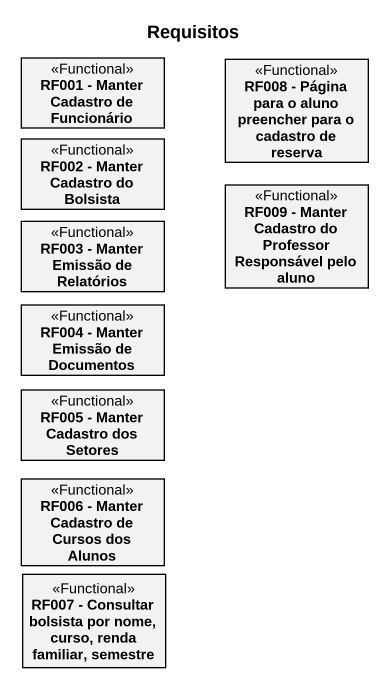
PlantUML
@startuml
title Requisitos
hide circle
hide empty members
class "RF001 - Manter Cadastro de Funcionário" as RF001_Manter_Cadastro_de <<Functional>>
class "RF008 - Página para o aluno preencher para o cadastro de reserva" as RF008_Página_para_o_aluno <<Functional>>
class "RF002 - Manter Cadastro do Bolsista" as RF002_Manter_Cadastro_do <<Functional>>
class "RF009 - Manter Cadastro do Professor Responsável pelo aluno" as RF009_Manter_Cadastro_do <<Functional>>
class "RF003 - Manter Emissão de Relatórios" as RF003_Manter_Emissão_de <<Functional>>
class "RF004 - Manter Emissão de Documentos" as RF004_Manter_Emissão_de <<Functional>>
class "RF005 - Manter Cadastro dos Setores" as RF005_Manter_Cadastro_dos <<Functional>>
class "RF006 - Manter Cadastro de Cursos dos Alunos" as RF006_Manter_Cadastro_de <<Functional>>
class "RF007 - Consultar bolsista por nome, curso, renda familiar, semestre" as RF007_Consultar_bolsista <<Functional>>
@enduml
